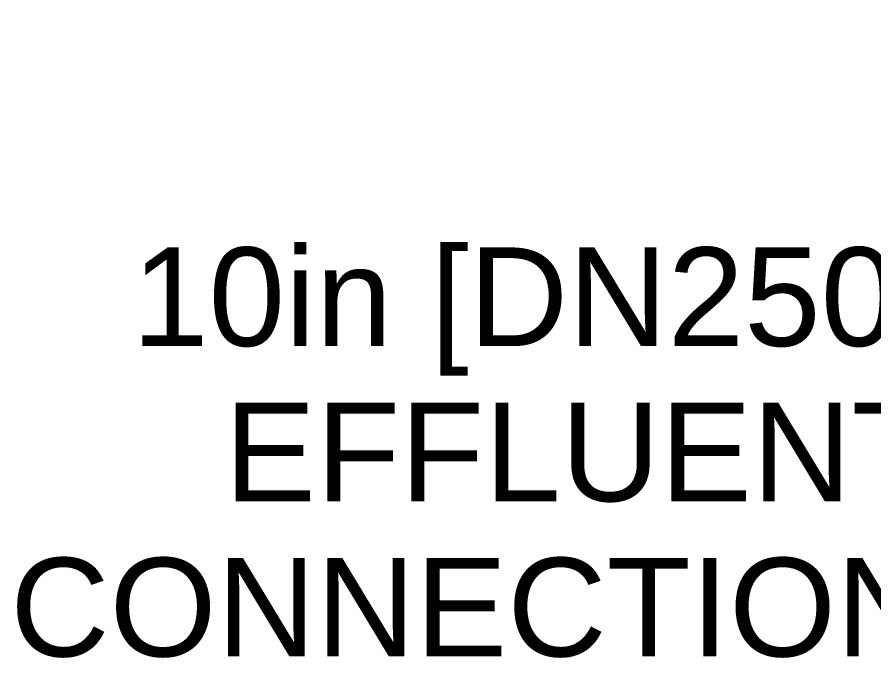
# Model space of a CAD drawing. Header units: inches. Extents: x 19 to 503, y 6 to 322.
# Drawn here: x 320.03 to 339.59, y 110.28 to 124.9 of the extents above; entities that cross this region are included whole.
import ezdxf

# ---------------------------------------------------------------- set-up
doc = ezdxf.new("R2010")
doc.units = ezdxf.units.IN
doc.header["$LTSCALE"] = 15
doc.header["$MEASUREMENT"] = 0
doc.layers.add('Symbol (ANSI)', color=7, linetype='Continuous', lineweight=25)
doc.styles.add('MEMCOR Medium', font='arial.ttf')
doc.dimstyles.new('Default (ANSI)$7', dxfattribs={"dimscale": 15, "dimtxt": 0.15, "dimasz": 0.098425, "dimexe": 0.125, "dimexo": 0.0625, "dimgap": 0.031496, "dimtad": 0, "dimtih": 1, "dimtoh": 1, "dimdec": 4, "dimrnd": 1e-08, "dimzin": 3, "dimdsep": 46, "dimlunit": 5, "dimtxsty": 'MEMCOR Medium', "dimcen": 0.09, "dimdle": 0.393701, "dimclrd": 256, "dimclre": 256, "dimclrt": 256, "dimadec": 0, "dimazin": 1, "dimtfac": 0.8, "dimtofl": 0, "dimtmove": 0, "dimatfit": 3, "dimfxl": 1, "dimfrac": 1, "dimtolj": 1, "dimtzin": 4, "dimlwd": -1, "dimlwe": -1, "dimarcsym": 0})

msp = doc.modelspace()

# ---------------------------------------------------------------- texts
at = {"layer": 'Symbol (ANSI)', "insert": (340.99451, 119.64814), "char_height": 2.2500001, "width": 21.1349102, "attachment_point": 3, "line_spacing_factor": 0.944221, "style": 'MEMCOR Medium'}
msp.add_mtext('\\fArial|b0|i0;10in [DN250]\\P\\fArial|b0|i0;EFFLUENT\\P\\fArial|b0|i0;CONNECTION', dxfattribs=at)

# ---------------------------------------------------------------- leaders
at = {"layer": 'Symbol (ANSI)', "annotation_type": 0, "has_hookline": 1, "hookline_direction": 1, "text_width": 20.71504}
msp.add_leader([(352.85869, 134.02594), (342.94332, 118.52314), (341.46695, 118.52314)], dimstyle='Default (ANSI)$7', override={"dimtad": 0}, dxfattribs=at)

doc.saveas('drawing.dxf')
